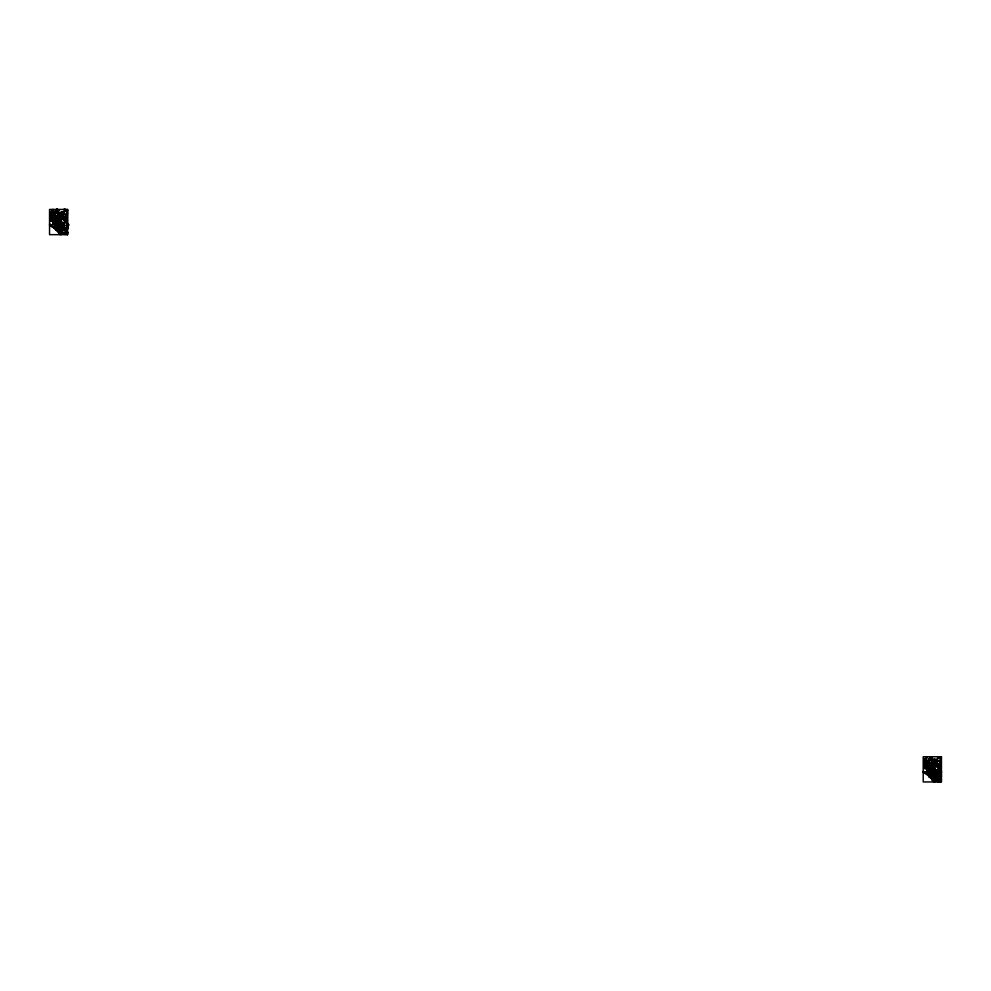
<?xml version="1.0" encoding="UTF-8"?>
<svg xmlns="http://www.w3.org/2000/svg" width="991" height="991" viewBox="0 0 991 991"><rect width="100%" height="100%" fill="white"/><g stroke="black" fill="none" stroke-linecap="round" stroke-linejoin="round"><path stroke-width="1.49" d="M51.668 213.61L52.04 215.27A22.31 22.31 0 0 0 52.127 217.252L52.226 219.618M925.309 761.063L925.483 760.592A2.032 2.032 0 0 0 925.941 760.01M67.747 224.573L66.174 222.901L66.31 220.287M52.288 218.701L54.666 217.859L53.774 215.208M56.4 209.448C50.442 213.015 59.931 224.846 60.934 215.394L60.067 213.102L61.12 212.706L62.136 215.406L60.451 220.522L61.752 222.963M55.422 221.365L55.471 222.232L57.751 221.439M56.487 223.173L56.623 224.201L60.352 223.557M56.561 223.978L56.623 223.124M57.837 222.232L57.887 221.526M927.836 765.523L929.062 766.737M927.923 766.117L927.96 765.473M928.394 767.108L928.542 767.926L930.388 767.492M928.48 767.703L928.53 767.059M928.939 766.786L928.976 766.142M929.087 768.657C928.096 771.171 932.395 766.947 931.627 769.474M930.153 770.465L930.289 771.481L934.018 770.849M930.215 768.124L930.264 767.48M930.276 770.416L930.227 771.258L932.506 770.589M930.921 772.311L930.933 773.302L933.856 772.782M931.49 769.524L931.54 768.818M931.416 774.194L931.664 775.135M931.54 774.144L931.49 774.925L933.795 774.615L933.46 775.532M61.157 230.37L62.21 230.494L63.065 223.297C60.439 221.823 59.448 232.86 63.226 233.765L62.941 232.749L64.935 233.789L65.319 233.17M62.569 223.223L61.219 220.745L61.727 218.193M939.679 775.495L940.583 777.898L939.233 781.242L937.994 781.701L936.148 780.71A3.084 3.084 0 0 1 934.798 777.786L935.529 770.094A3.06 3.06 0 0 1 934.525 766.464L936 762.686L934.885 759.75M64.254 220.919L65.257 221.005L64.304 220.696M64.304 220.299L65.307 220.374L64.353 220.076M64.353 219.68L65.344 219.754L64.39 219.457M64.403 219.061L65.394 219.135L64.44 218.838M65.815 221.067L66.36 213.833M66.112 220.894L66.682 220.436M65.889 220.002L66.769 220.076L66.025 219.37M66.471 216.162L66.992 216.199M66.335 219.977L66.397 219.234M66.409 218.912L66.471 218.169M66.496 217.859L66.546 217.116M66.57 216.794L66.632 216.05M66.657 215.741L66.707 214.997M66.731 214.675L66.595 212.223L65.195 210.191M939.48 768.347L940.025 761.125M61.801 229.9L61.231 230.197M61.417 228.648L62.222 228.772M61.987 223.867L62.854 223.508L62.049 223.371M61.516 223.309L60.674 230.445A3.53 3.53 0 0 0 60.662 231.126C57.379 233.071 55.273 220.225 51.916 225.502M61.826 223.136L60.934 230.866L61.913 233.195L65.319 234.433L67.128 230.618L66.248 228.314L67.301 227.918L67.784 229.194M61.677 229.615L62.767 232.935M61.715 229.305L61.814 228.562M61.851 228.252L61.938 227.509M61.975 227.199L62.061 226.456M62.099 226.146L62.185 225.403M62.222 225.093L62.309 224.35M62.346 224.04L62.433 223.285M61.962 230.407L61.256 229.503M62.086 229.355L61.38 228.45M62.346 227.719L61.492 228.091M62.433 226.493L61.529 227.212M62.47 226.183L61.752 225.291L62.421 225.552M62.594 225.13L61.888 224.226M62.718 224.077L62.805 223.334L62.024 230.482M63.3 226.543L64.242 226.889M63.374 225.923L64.316 226.27M63.449 225.304L64.39 225.651M63.523 224.684L64.489 224.821M63.573 224.313L64.564 224.201M63.647 223.693L64.638 223.582M63.808 230.606L62.867 230.271L63.858 230.383M63.882 229.986L62.941 229.652L63.932 229.763M63.957 229.367L63.015 229.032L64.006 229.144M64.031 228.748L63.09 228.413L64.081 228.525M64.105 228.128L63.164 227.794L64.155 227.905M64.18 227.509L63.251 227.199M934.563 775.817L934.34 777.737A3.53 3.53 0 0 0 934.315 778.418L933.249 779.013L931.206 776.387M934.587 775.631L935.182 770.589M935.492 770.416L934.86 775.656L929.595 776.758M935.69 777.762L936.545 770.564M54.616 213.969L52.151 213.66L52.312 212.26A21.158 21.158 0 0 0 52.362 209.448M62.173 226.852L61.677 226.53M53.031 213.759L53.241 209.448M933.856 778.802L933.287 775.842M49.55 224.065A1.945 1.945 0 0 1 50.913 224.907L52.052 224.833A2.948 2.948 0 0 1 53.502 223.768L52.189 213.449M54.666 217.859L55.236 216.422M52.3 212.408L51.953 214.799M52.981 214.019L53.118 218.404M926.659 761.274L926.597 761.621A24.837 24.837 0 0 0 927.997 770.763M60.724 224.437L61.008 222.628L61.194 224.474M60.476 224.412L60.81 222.541M52.164 217.747L52.585 220.448M56.45 218.082L56.091 219.345L58.655 221.823L58.94 219.122M925.817 765.102L926.139 767.207M60.166 231.609L59.547 228.413M51.544 213.585L52.275 212.731M59.249 220.336L57.763 219.705M59.708 216.397L60.327 216.261M58.568 218.032L59.596 215.394M58.704 218.181L59.794 215.394L59.002 213.3M59.014 217.388L59.943 217.252M59.633 216.992L58.642 218.416L57.453 217.624M59.757 216.707L60.017 216.013M61.838 217.896L62.111 217.202M62.222 216.905L62.495 216.211M61.145 218.639L62.074 218.33L61.331 217.97M62.185 218.032L61.715 217.178M61.838 219.11L63.275 215.406L62.049 212.148M62.383 219.234L63.313 219.593L62.495 219.036M62.706 218.416L63.635 218.788L62.644 218.639M62.842 218.07L63.833 218.218M63.288 216.905L64.279 217.054M63.61 216.088L64.514 216.472M63.102 217.475L64.056 217.636M64.688 233.43L65.79 230.606M64.849 233.529L65.988 230.606L65.195 228.512M65.456 233.158L65.728 232.464M65.852 232.167L66.124 231.473M932.221 765.312L933.262 762.674L932.494 760.654L935.876 759.366L937.139 762.698L935.665 766.464L934.686 766.068M932.37 765.461L933.46 762.674L932.667 760.58M935.492 766.39L936.941 762.698L935.702 759.44M938.341 780.722L939.443 777.898L938.688 775.866L941.45 774.826M938.514 780.809L939.641 777.898L938.861 775.804M55.372 216.595L54.802 218.008L52.312 218.887M59.249 220.101L57.342 218.974L58.469 222.009L54.629 223.371L54.133 221.823L57.367 220.683L57.775 219.345L55.124 216.732A3.53 3.53 0 0 1 54.431 215.431L53.229 215.617A24.527 24.527 0 0 0 54.629 223.371L53.502 223.768A25.704 25.704 0 0 1 52.622 220.659M58.977 221.538L59.448 220.361M929.657 766.526L930.115 765.374M930.215 765.473L929.744 766.625L927.403 767.455M931.429 766.625L930.933 767.864L927.762 768.991M931.54 766.7L931.032 767.963L927.799 769.103M932.32 769.115L932.94 767.455L931.986 766.91A2.515 2.515 0 0 1 931.007 766.266L928.926 764.172M932.63 768.83L933.113 767.653M67.784 232.228L67.425 233.108A3.221 3.221 0 0 0 67.19 234.656M67.338 234.656A3.221 3.221 0 0 1 67.599 233.096L67.784 232.637M941.091 780.388L941.45 779.508M55.892 212.297L55.347 214.7L56.239 216.112M56.016 212.012L56.301 211.318M56.425 211.033L56.71 210.34M56.834 210.055L57.119 209.361M55.793 212.941L55.546 212.161L56.326 212.408M56.611 210.972L56.128 210.773M57.02 209.993L56.722 209.324M55.979 213.214L57.552 209.473L56.735 209.138L54.79 214.13L55.595 216.558M57.763 209.448L56.153 213.288L55.174 212.879M56.983 212.285L57.874 212.681M57.23 211.702L58.11 212.099M57.614 210.786L58.519 211.133M57.664 213.238L56.76 212.892M58.382 211.517L57.404 211.343M930.066 756.74L928.493 760.506A3.258 3.258 0 0 0 928.901 763.714L928.468 765.287L925.966 766.179M930.264 756.74L928.666 760.568A3.06 3.06 0 0 0 929.261 763.85L931.651 766.167L932.94 766.006L934.389 762.686L933.485 760.27M930.883 756.74L929.186 760.791A2.502 2.502 0 0 0 929.719 763.516C936.037 772.67 930.995 749.927 936.606 762.698L935.046 766.675A2.502 2.502 0 0 0 935.863 769.648L935.355 777.848A2.527 2.527 0 0 0 936.445 780.227L938.737 780.97L939.976 777.898L939.146 775.21L941.45 774.504M929.645 760.506L931.206 756.752M931.416 756.74L929.818 760.58L928.84 760.171M60.129 224.387L60.439 223.693M60.265 224.4L60.439 223.458L56.685 224.065M933.795 771.679L934.067 770.725M933.633 773.599L933.894 772.658L930.995 773.178M62.495 233.418L63.003 232.501L65.084 233.665M62.681 233.455L63.052 232.811M63.114 233.703L63.486 233.046M63.61 233.975L64.18 233.69M936.148 780.71L936.668 779.781L938.75 780.945M936.916 781.131L937.337 780.375M937.077 781.23L937.511 780.462M937.845 781.651L938.266 780.896M67.425 223.718L66.731 224.511L67.784 225.44M66.05 225.75L66.707 224.994L65.889 225.576M67.512 224.945L68.082 224.288C63.189 220.671 70.832 212.483 64.774 209.051L64.118 209.646M67.648 225.068L68.887 224.982L68.317 225.651L66.855 224.375M68.701 224.907L67.871 225.106M941.091 770.998L940.385 771.803L941.45 772.72M57.082 216.818L56.4 217.277L56.933 216.657M57.218 217.326L57.54 217.277M56.177 217.14L56.797 216.521M57.057 218.02L57.676 217.401M58.865 218.33L56.314 215.765L55.558 216.521L57.676 218.639L58.296 218.032M929.224 763.801L929.979 763.058L932.519 765.622M929.843 764.42L930.462 763.801M929.967 764.557L930.586 763.937M930.586 765.176L931.342 764.693M931.342 765.932L931.961 765.312M64.712 210.29L65.356 209.708M65.48 209.844L64.836 210.426L65.48 209.931M66.075 210.501L65.282 211.207L63.697 209.448M937.783 756.926L939.753 758.635A2.502 2.502 0 0 1 940.385 760.506L939.728 769.227A2.502 2.502 0 0 0 940.57 771.308L941.45 772.063M938.366 757.582L939.022 756.988M938.502 757.719L939.146 757.136M939.728 757.781L938.948 758.499L937.362 756.74M61.132 232.005L59.262 233.269L61.207 232.179M932.927 780.561L934.959 779.174M933.039 780.71L935.033 779.36M925.569 772.794L926.077 772.373A2.515 2.515 0 0 1 927.316 771.469L932.296 769.71M60.005 213.66L59.386 213.499M62.061 212.384L61.355 212.607M62.495 213.35L61.727 213.61M59.609 214.898L60.377 214.651M62.817 214.378L62.099 214.601M58.828 213.362L62.222 212.086L63.474 215.406L62.012 219.172L61.021 218.788M59.126 213.449L59.832 213.189M61.529 213.077L62.012 212.359M59.311 214.118L59.782 213.065L60.736 215.394L59.423 218.577L57.676 218.652M61.529 213.276L62.346 212.966M59.373 214.291L60.426 214.762M61.603 213.449L62.421 213.139M59.51 214.44L60.203 214.18M61.9 214.068L62.235 213.412M59.683 215.109L60.501 214.799M61.913 214.267L62.73 213.957M61.975 214.452L62.792 214.143M62.272 215.072L62.978 214.799M62.284 215.27L63.102 214.96M65.022 228.587L68.23 227.373L67.722 228.5M65.976 228.289L65.542 229.255L65.976 228.289L66.917 230.618C68.206 231.621 63.796 236.279 64.601 233.603L63.412 233.938L64.155 234.285M68.193 227.447L67.661 227.781M66.199 228.871L65.617 229.094M67.76 228.413L68.466 228.153M65.567 229.516L66.385 229.206M65.877 230.333L66.694 230.023M932.977 761.398L933.795 761.088M935.194 760.568L936.012 760.258M933.039 761.571L933.856 761.274M935.256 760.741L936.086 760.431M933.349 762.401L934.166 762.091M935.566 761.559L936.384 761.249M935.64 761.732L936.458 761.422M935.95 762.55L936.768 762.24M939.171 776.622L939.988 776.312M939.233 776.795L940.05 776.486M939.542 777.613L940.36 777.303M55.992 219.246L53.712 220.052L54.133 221.823M56.091 219.345L53.737 220.175A24.775 24.775 0 0 0 54.109 221.699L57.267 220.584M55.508 222.095C57.899 219.135 58.853 223.693 57.193 220.733M55.992 221.166L56.512 222.405L57.85 221.922M55.459 223.817L56.487 223.272M55.496 225.514L61.38 224.499M61.145 226.419L56.153 226.828M55.93 229.478L61.207 228.364M925.941 765.993L928.319 765.139L927.44 762.488M929.174 769.388L931.441 768.595M923.216 771.345A1.945 1.945 0 0 1 924.578 772.2L925.718 772.125A2.948 2.948 0 0 1 927.167 771.048L932.135 769.301M929.162 772.807L935.046 771.778M930.053 774.541L934.81 773.711M930.103 774.652L932.89 773.661M929.756 776.894L934.847 775.842L934.612 777.762A3.283 3.283 0 0 0 936.049 780.871L937.759 781.825A1.4 1.4 0 0 0 939.567 781.044L940.781 777.898L939.914 775.606M62.495 222.74L66.05 222.133M62.569 222.975L66.063 222.318M936.161 770.032L939.716 769.412M936.222 770.205L939.728 769.611M50.491 218.008L51.495 218.008L50.516 218.231M66.335 215.592L67.041 215.642M66.149 216.608L66.954 216.707M65.988 218.726L66.793 218.949M65.827 220.844L66.645 220.943M61.157 222.38L58.965 221.761M61.331 222.579L58.754 222.405L54.778 223.78L55.137 224.684A24.527 24.527 0 0 0 55.731 226.01M934.81 769.673L932.63 769.053M932.42 769.685L934.984 769.871M67.227 213.907L66.174 213.821L65.629 221.055L66.682 221.129M67.153 214.081L66.409 214.031L67.115 214.589M66.298 214.713L67.165 214.774M66.273 214.898L67.153 214.96M66.323 215.084L67.078 215.146M66.211 215.765L67.091 215.84M66.199 215.951L67.066 216.026M66.137 216.831L67.004 216.893M66.992 217.079L66.124 217.017L66.93 217.14M66.05 217.884L66.93 217.958M66.038 218.07L66.917 218.144L66.1 218.144M65.976 218.949L66.843 219.011M65.963 219.135L66.831 219.197M65.877 220.188L66.756 220.262M940.893 761.187L939.84 761.113L939.295 768.335L940.348 768.421M939.951 761.992L940.831 762.067M939.939 762.178L940.818 762.252M939.877 763.058L940.744 763.12M939.864 763.243L940.732 763.305M939.79 764.111L940.67 764.185M939.778 764.296L940.657 764.371M939.716 765.176L940.583 765.238M939.703 765.362L940.57 765.424M939.641 766.229L940.509 766.303M939.617 766.415L940.496 766.489M939.555 767.294L940.434 767.356M939.542 767.48L940.409 767.542M61.368 224.623L58.977 224.412L59.212 226.258M61.132 226.543L56.45 227.36L57.428 228.946A24.527 24.527 0 0 1 56.413 227.298L55.558 225.626M59.497 228.413L61.182 228.549M932.642 771.704L935.033 771.902M933.027 774.652L933.683 774.702M62.544 224.499L61.863 224.92M61.9 224.04L62.767 224.152M61.925 224.424L62.73 224.561M61.776 225.106L62.644 225.205M61.727 226.097L62.483 226.059M61.628 226.344L62.52 226.258M61.615 227.026L62.359 227.125M61.504 227.397L62.371 227.496M61.405 228.264L62.272 228.364M61.368 229.144L62.111 229.231M61.281 229.317L62.148 229.416M61.293 229.701L62.099 229.838M935.665 770.465L936.73 770.589L935.876 777.786L934.81 777.662M935.566 771.332L936.433 771.432M935.541 771.518L936.408 771.617M935.442 772.385L936.284 772.67M935.318 773.438L936.185 773.55M935.293 773.624L936.161 773.736M935.194 774.491L936.061 774.603M935.17 774.677L936.037 774.789M935.07 775.557L935.938 775.656M935.046 775.742L935.913 775.842M934.947 776.61L935.814 776.709M934.922 776.795L935.789 776.894M52.127 213.845L54.604 214.155M925.817 760.939L928.282 761.249M925.792 761.125L928.257 761.435M62.495 216.88L61.913 216.657M59.559 216.496L60.141 216.732M61.975 218.429L61.331 218.169M58.234 219.593L59.076 219.928M62.111 215.988L62.928 216.311L61.789 216.806M62.099 216.187L62.606 216.385M59.633 215.79L60.451 216.112M61.727 216.979L62.532 217.302M59.324 216.608L60.141 216.918M59.249 216.781L60.067 217.103M61.529 217.648L62.185 217.909M61.405 217.797L62.222 218.119M58.94 217.599L59.745 217.909M65.74 231.25L66.546 231.572M65.728 231.448L66.422 231.721M65.542 231.919L66.236 232.191M65.418 232.067L66.236 232.389M65.034 233.058L65.852 233.368M935.777 763.281L936.582 763.603M933.299 763.082L934.117 763.392M935.454 764.098L936.272 764.408M935.38 764.272L936.198 764.581M932.977 763.888L933.795 764.21M932.915 764.061L933.733 764.383M935.07 765.089L935.876 765.399M934.996 765.263L935.814 765.572M932.593 764.879L933.411 765.201M939.394 778.542L940.211 778.852M939.084 779.347L939.889 779.669M939.01 779.533L939.827 779.843M938.688 780.338L939.505 780.66M57.887 210.191L58.754 210.563M56.537 209.795L57.23 210.08M56.4 209.943L57.205 210.278M56.326 210.117L57.144 210.451M56.314 210.315L57.007 210.6M55.992 210.922L56.797 211.256M55.917 211.095L56.735 211.43M55.905 211.294L56.598 211.579M55.719 211.752L56.363 212.024M55.583 211.901L56.388 212.235M55.31 212.731L56.004 213.015M930.066 757.223L930.871 757.558M929.992 757.397L930.797 757.731M929.657 758.202L930.462 758.549M929.583 758.375L930.388 758.722M929.248 759.18L930.053 759.527M929.174 759.354L929.979 759.701M49.55 224.362L56.871 229.144M55.669 230.011L55.273 228.971L56.797 230.308M55.744 230.061L56.995 230.519M62.755 233.071L63.412 233.442M63.684 233.591L64.341 233.963M936.582 779.942L938.601 781.081M59.98 234.384L58.605 232.427M67.784 227.224L65.493 228.401M54.666 228.388L49.55 225.316A23.041 23.041 0 0 1 54.666 228.388L60.154 234.656M59.869 234.198L58.742 232.625M941.45 771.072L941.066 770.738A1.747 1.747 0 0 1 940.471 769.289L941.128 760.555A3.246 3.246 0 0 0 940.298 758.14L939.047 756.74M941.45 771.32L940.942 770.874A1.932 1.932 0 0 1 940.286 769.276L940.942 760.543A3.06 3.06 0 0 0 940.162 758.264L938.787 756.74M940.509 771.667L941.45 772.472M67.784 223.78L66.892 222.665M930.685 776.572L931.813 777.749A23.908 23.908 0 0 1 934.835 781.949M57.02 229.28L59.993 232.786M929.843 763.181L932.345 765.696M929.124 763.974L931.206 766.068A1.375 1.375 0 0 0 933.46 765.597L934.6 762.686L933.72 760.382L934.773 759.986L935.801 762.686L934.352 766.402A3.246 3.246 0 0 0 935.417 770.242M56.177 215.902L58.68 218.416M55.917 216.249L56.574 216.744M937.61 756.74L939.084 758.363M65.381 209.448L67.45 212.619L66.855 222.541M63.957 209.448L65.418 211.083M931.813 777.749L930.97 776.597M58.147 230.457L57.23 229.206M60.092 232.935L61.169 234.656M57.131 229.045L54.48 223.892M55.335 227.794L53.65 224.177M932.903 767.344L932.605 766.402M56.475 223.483L57.094 224.957M56.041 225.316L55.372 223.57M941.078 774.962L941.45 775.953M940.967 775.21L941.45 776.486M67.846 227.583L68.106 228.289M61.752 212.26L59.658 212.384L59.299 213.189M61.653 212.359L61.925 213.065M62.037 213.362L62.297 214.056M62.408 214.353L62.668 215.047M67.413 227.682L67.784 234.656L49.55 234.656L49.55 209.448L67.784 209.448L67.784 228.475M61.219 212.458L62.334 215.406L60.637 220.498L62.012 223.062M66.347 229.28L66.62 229.986L65.654 229.54M65.629 228.425L65.889 229.119M66.001 229.416L66.261 230.11M59.435 213.201L59.695 213.907M59.807 214.192L60.079 214.898M59.46 214.329L59.72 215.035M925.222 761.261L925.297 761.447A2.131 2.131 0 0 1 925.705 762.525M54.332 223.471L53.142 218.59M932.779 766.34L933.113 767.393M59.113 219.048L59.46 220.113M54.183 221.996L54.257 222.219A26.831 26.831 0 0 0 54.629 223.371M53.452 218.491L53.712 220.052A25.357 25.357 0 0 1 53.452 218.491L53.427 218.293M929.001 775.086A25.704 25.704 0 0 1 927.316 771.469M927.167 771.048A25.704 25.704 0 0 1 925.718 761.534A21.158 21.158 0 0 0 926.028 756.74M940.855 781.949A3.221 3.221 0 0 1 941.116 780.326M941.45 757.979A3.072 3.072 0 0 1 940.88 756.74M923.216 771.655A23.908 23.908 0 0 1 930.524 776.424M923.216 772.608A23.041 23.041 0 0 1 933.819 781.949M930.784 776.337A24.837 24.837 0 0 1 928.146 771.171M926.895 756.74A22.037 22.037 0 0 1 926.684 761.051M931.094 776.226A24.527 24.527 0 0 1 928.443 771.072M928.294 770.664A24.527 24.527 0 0 1 926.895 762.909L928.096 762.711A3.53 3.53 0 0 0 928.778 764.011M925.966 759.688A2.267 2.267 0 0 1 925.458 760.444L925.458 761.46A1.301 1.301 0 0 1 925.705 762.067M926.226 767.666A1.994 1.994 0 0 0 925.693 766.687L925.458 765.733A3.072 3.072 0 0 0 925.792 764.557M930.487 777.613A1.908 1.908 0 0 0 929.756 777.328L929.137 776.771A3.394 3.394 0 0 0 928.852 776.102M930.685 777.824A3.716 3.716 0 0 0 929.744 777.452L929.038 776.882A3.407 3.407 0 0 0 928.691 775.941M933.547 781.503A1.747 1.747 0 0 0 932.903 781.119L932.481 780.462A2.378 2.378 0 0 0 932.37 779.806M933.658 781.676A4.856 4.856 0 0 0 932.94 781.267L932.358 780.462A7.148 7.148 0 0 0 932.258 779.644M67.784 210.687A3.072 3.072 0 0 1 67.215 209.448M937.944 767.963L938.923 768.285L937.944 767.963M937.982 767.344L938.96 767.666L937.982 767.344M938.031 766.712L939.01 767.034L938.031 766.712M938.081 766.093L939.059 766.415L938.081 766.093M936.532 777.551L937.486 777.923L936.532 777.551M936.594 776.932L937.56 777.303L936.594 776.932M936.668 776.312L937.635 776.684L936.668 776.312M936.743 775.693L937.709 776.064L936.743 775.693M936.817 775.073L937.783 775.445L936.817 775.073M936.891 774.454L937.858 774.826L936.891 774.454M936.966 773.835L937.932 774.194L936.966 773.835M937.04 773.215L938.006 773.575L937.04 773.215M937.114 772.596L938.081 772.955L937.114 772.596M937.189 771.977L938.155 772.336L937.189 771.977M937.263 771.357L938.229 771.716L937.263 771.357M937.337 770.738L938.304 771.097L937.337 770.738M936.136 766.291L936.978 766.885L936.136 766.291M936.371 765.709L937.201 766.303L936.371 765.709M936.594 765.126L937.436 765.721L936.594 765.126M936.817 764.544L937.659 765.139L936.817 764.544M937.052 763.962L937.882 764.557L937.052 763.962M937.275 763.38L938.118 763.974L937.275 763.38M57.949 209.981L58.766 210.588L57.949 209.981M930.4 760.147L931.23 760.754L930.4 760.147M930.648 759.564L931.466 760.184L930.648 759.564M930.883 758.995L931.713 759.602L930.883 758.995M931.131 758.412L931.949 759.032L931.131 758.412M931.367 757.842L932.197 758.449L931.367 757.842M931.614 757.26L932.432 757.88L931.614 757.26M66.992 225.242L66.521 226.159L66.992 225.242M940.174 772.113L939.716 773.03L940.174 772.113M940.645 772.522L940.186 773.438L940.645 772.522M57.503 215.022L56.97 215.902L57.503 215.022M57.949 215.468L57.416 216.348L57.949 215.468M58.382 215.902L57.85 216.794L58.382 215.902M931.168 762.302L930.636 763.194L931.168 762.302M931.614 762.748L931.082 763.627L931.614 762.748M932.048 763.194L931.515 764.073L932.048 763.194M63.585 211.814L62.743 212.396L63.585 211.814M63.808 212.396L62.953 212.978L63.808 212.396M64.031 212.978L63.176 213.561L64.031 212.978M64.242 213.561L63.399 214.155L64.242 213.561M64.465 214.143L63.622 214.737L64.465 214.143M937.251 759.094L936.396 759.688L937.251 759.094M937.461 759.676L936.619 760.27L937.461 759.676M937.684 760.27L936.842 760.853L937.684 760.27M937.907 760.853L937.065 761.435L937.907 760.853M938.13 761.435L937.288 762.017L938.13 761.435M52.015 211.108L51.024 211.356L52.015 211.108M51.978 211.752L50.975 212L51.978 211.752M51.879 212.384L50.875 212.631L51.879 212.384M51.433 213.003L50.442 213.251L51.433 213.003M51.235 213.622L50.244 213.883L51.235 213.622M51.396 214.254L50.392 214.502L51.396 214.254M51.619 214.874L50.628 215.134L51.619 214.874M51.619 215.505L50.628 215.753L51.619 215.505M51.656 217.376L50.652 217.624L51.656 217.376M51.421 218.627L50.43 218.875L51.421 218.627M51.507 219.246L50.504 219.506L51.507 219.246M51.978 219.878L50.975 220.126L51.978 219.878M52.238 220.498L51.235 220.745L52.238 220.498M52.238 221.129L51.247 221.377L52.238 221.129M941.45 756.74L923.216 756.74L923.216 781.949L941.45 781.949L941.45 756.74M925.681 758.388L924.677 758.648L925.681 758.388M925.631 759.044L924.64 759.292L925.631 759.044M925.544 759.663L924.541 759.911L925.544 759.663M925.098 760.295L924.095 760.543L925.098 760.295M924.9 760.915L923.897 761.162L924.9 760.915M925.061 761.534L924.058 761.794L925.061 761.534M925.284 762.166L924.281 762.413L925.284 762.166M925.284 762.785L924.281 763.033L925.284 762.785M925.309 764.668L924.318 764.916L925.309 764.668M925.148 765.287L924.157 765.535L925.148 765.287M925.086 765.907L924.083 766.167L925.086 765.907M925.173 766.538L924.169 766.786L925.173 766.538M925.631 767.158L924.64 767.406L925.631 767.158M925.904 767.79L924.9 768.037L925.904 767.79M925.904 768.409L924.9 768.657L925.904 768.409M66.162 232.563L65.344 232.241L66.087 232.6M58.965 224.288L58.63 222.418L58.965 224.288"/></g></svg>
